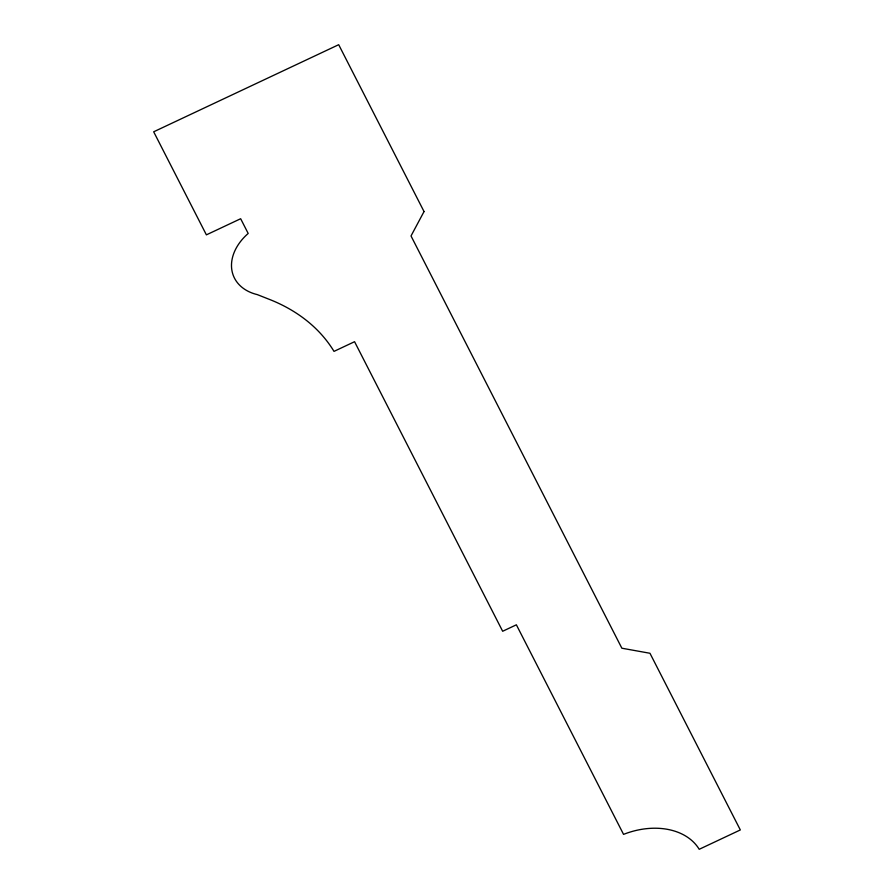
<?xml version="1.0" encoding="UTF-8"?>
<svg xmlns="http://www.w3.org/2000/svg" width="894" height="894" viewBox="0 0 894 894"><rect width="100%" height="100%" fill="white"/><g stroke="black" fill="none" stroke-linecap="round" stroke-linejoin="round"><path stroke-width="1.34" d="M424.035 211.565L411.017 235.96L621.866 648.217L649.96 653.268L740.321 829.945L699.209 849.3A66.581 48.377 -23.1 0 0 623.554 834.37L516.374 624.805L502.663 631.265L354.56 341.698L334.01 351.376A205.609 149.387 -23.1 0 0 270.96 300.004L257.327 294.618A51.07 37.101 -23.1 0 1 248.186 233.457L240.654 218.728L206.391 234.854L153.679 131.798L338.692 44.7L424.035 211.565"/></g></svg>
